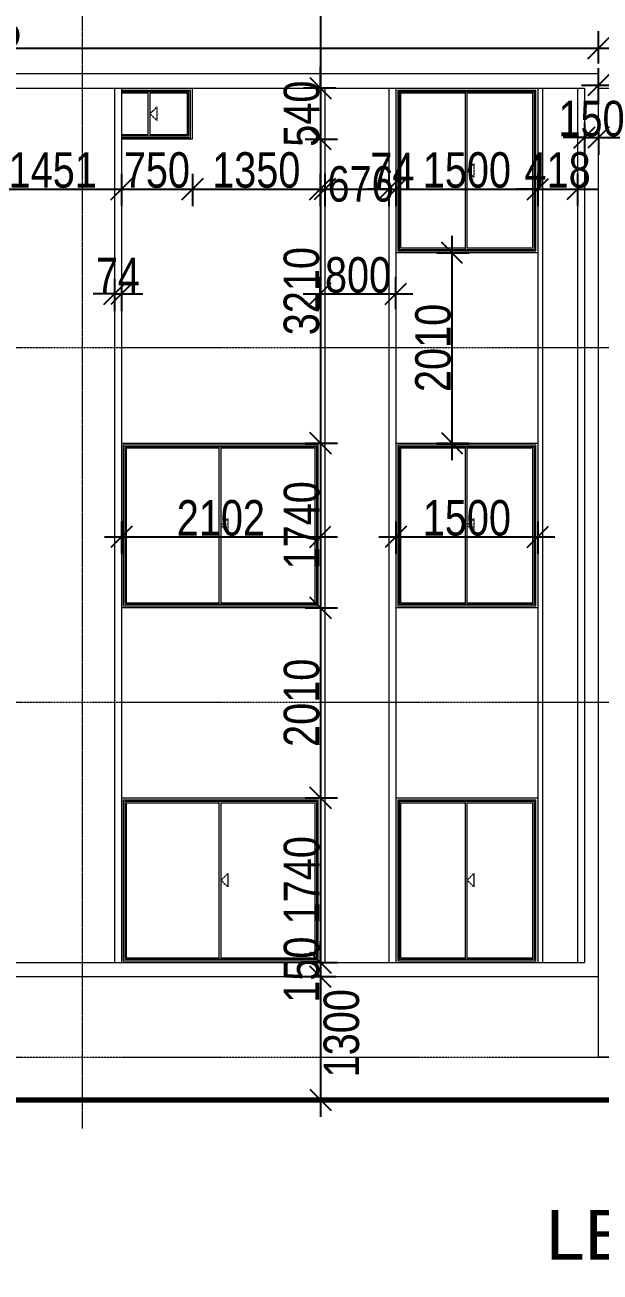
# Model space of a CAD drawing. Header units: millimetres. Extents: x -35190 to 411743, y -233114 to 23872.
# Drawn here: x 156350 to 162426, y -166295 to -153117 of the extents above; entities that cross this region are included whole.
import ezdxf

# ---------------------------------------------------------------- set-up
doc = ezdxf.new("R2010")
doc.units = ezdxf.units.MM
doc.linetypes.add('Centre', pattern=[31.75, 6.35, -4.7625, 15.875, -4.7625])
doc.linetypes.add('Grid Line', pattern=[22.225, 12.7, -3.175, 3.175, -3.175])
for name, color, linetype, lineweight in [('A-ANNO-DIMS', 211, 'Continuous', 9), ('A-DETL-WIDE', 214, 'Continuous', 70), ('A-FLOR-LEVL', 51, 'Continuous', 18), ('A-GLAZ', 151, 'Continuous', 18), ('A-WALL', 113, 'Continuous', 18), ('G-ANNO-TEXT', 231, 'Continuous', 9), ('Q-CASE', 31, 'Continuous', 18), ('S-GRID', 1, 'Continuous', 9)]:
    doc.layers.add(name, color=color, linetype=linetype, lineweight=lineweight)
doc.styles.add('Arial_2', font='arial.ttf', dxfattribs={"height": 337.5})
doc.styles.add('Arial_3', font='arial.ttf', dxfattribs={"width": 0.8, "height": 375})
doc.dimstyles.new('main_4_5mm', dxfattribs={"dimscale": 304.8, "dimtxt": 382.597275, "dimasz": 0.738189, "dimexe": 0.590551, "dimexo": 0.0625, "dimgap": 0.024606, "dimtad": 1, "dimdec": 0, "dimzin": 0, "dimdsep": 46, "dimtxsty": 'Arial_3', "dimblk1": 'OBLIQUE', "dimblk2": 'OBLIQUE', "dimsah": 1, "dimcen": 0.09, "dimdle": 0.590551, "dimazin": 0, "dimtfac": 1, "dimtdec": 4, "dimtix": 1, "dimtmove": 0, "dimatfit": 3, "dimfxl": 0.590551, "dimfxlon": 1, "dimtvp": 1, "dimtolj": 1, "dimtzin": 0, "dimarcsym": 2})
doc.dimstyles.new('main_4_5mm_1', dxfattribs={"dimscale": 304.8, "dimtxt": 382.597275, "dimasz": 0.738189, "dimexe": 0.590551, "dimexo": 0.0625, "dimgap": 0.024606, "dimtad": 1, "dimdec": 0, "dimzin": 0, "dimdsep": 46, "dimtxsty": 'Arial_3', "dimblk1": 'OBLIQUE', "dimblk2": 'OBLIQUE', "dimsah": 1, "dimcen": 0.09, "dimdle": 0.590551, "dimazin": 0, "dimtfac": 1, "dimtdec": 4, "dimtix": 1, "dimtmove": 1, "dimatfit": 3, "dimfxl": 0.590551, "dimfxlon": 1, "dimtvp": 1, "dimtolj": 1, "dimtzin": 0, "dimarcsym": 2})

# ---------------------------------------------------------------- blocks, each defined once
blk = doc.blocks.new('Sliding - 2L - SL2_1 X 1_8-V1-West')
at = {"layer": 'A-GLAZ'}
for p, q in [((-5992, 3170), (-5992, 1470)), ((-5992, 3170), (-3932, 3170)), ((-3932, 1470), (-3932, 3170)), ((-5976, 3154), (-5976, 1486)), ((-5976, 3154), (-3948, 3154)), ((-5961, 3139), (-5961, 1501)), ((-5961, 3139), (-4977, 3139)), ((-4977, 1486), (-4977, 3154)), ((-4977, 1501), (-4977, 3139)), ((-4962, 3139), (-4962, 1501)), ((-4962, 3139), (-3963, 3139)), ((-3963, 1501), (-3963, 3139)), ((-3948, 1486), (-3948, 3154)), ((-5992, 1470), (-3932, 1470)), ((-5976, 1486), (-3948, 1486)), ((-5961, 1501), (-4977, 1501)), ((-4962, 1501), (-3963, 1501))]:
    blk.add_line(p, q, dxfattribs=at)
at = {"layer": 'A-GLAZ', "linetype": 'Centre'}
for p, q in [((-4958, 2320), (-4887, 2391)), ((-4887, 2391), (-4887, 2249)), ((-4958, 2320), (-4887, 2249))]:
    blk.add_line(p, q, dxfattribs=at)
blk = doc.blocks.new('Sliding - 2L - SL1_5 X 1_8-424779-West')
at = {"layer": 'A-GLAZ'}
for p, q in [((-3092, 3170), (-3092, 1470)), ((-3092, 3170), (-1632, 3170)), ((-1632, 1470), (-1632, 3170)), ((-3076, 3154), (-3076, 1486)), ((-3076, 3154), (-1648, 3154)), ((-3061, 3139), (-3061, 1501)), ((-3061, 3139), (-2377, 3139)), ((-2377, 1486), (-2377, 3154)), ((-2377, 1501), (-2377, 3139)), ((-2362, 3139), (-2362, 1501)), ((-2362, 3139), (-1663, 3139)), ((-1663, 1501), (-1663, 3139)), ((-1648, 1486), (-1648, 3154)), ((-3092, 1470), (-1632, 1470)), ((-3076, 1486), (-1648, 1486)), ((-3061, 1501), (-2377, 1501)), ((-2362, 1501), (-1663, 1501))]:
    blk.add_line(p, q, dxfattribs=at)
at = {"layer": 'A-GLAZ', "linetype": 'Centre'}
for p, q in [((-2358, 2320), (-2287, 2391)), ((-2287, 2391), (-2287, 2249)), ((-2358, 2320), (-2287, 2249))]:
    blk.add_line(p, q, dxfattribs=at)
blk = doc.blocks.new('Sliding - 2L - SL_6-674563-West')
at = {"layer": 'A-GLAZ'}
for p, q in [((-6012, 10670), (-5282, 10670)), ((-6012, 10654), (-5298, 10654)), ((-6012, 10639), (-5727, 10639)), ((-5727, 10186), (-5727, 10654)), ((-5727, 10201), (-5727, 10639)), ((-5712, 10639), (-5712, 10201)), ((-5712, 10639), (-5313, 10639)), ((-5313, 10201), (-5313, 10639)), ((-5298, 10186), (-5298, 10654)), ((-5282, 10170), (-5282, 10670)), ((-6012, 10201), (-5727, 10201)), ((-6012, 10186), (-5298, 10186)), ((-6012, 10170), (-5282, 10170)), ((-5712, 10201), (-5313, 10201))]:
    blk.add_line(p, q, dxfattribs=at)
at = {"layer": 'A-GLAZ', "linetype": 'Centre'}
for p, q in [((-5708, 10420), (-5637, 10491)), ((-5708, 10420), (-5637, 10349)), ((-5637, 10491), (-5637, 10349))]:
    blk.add_line(p, q, dxfattribs=at)
blk = doc.blocks.new('Casework 1 - Casework 1-478824-West')
at = {"layer": 'Q-CASE'}
for p, q in [((-970, 10840), (-14785, 10840)), ((-970, 1300), (-970, 10840)), ((-14785, 10690), (-1120, 10690)), ((-6086, 10690), (-6086, 1450)), ((-6012, 10690), (-6012, 1450)), ((-5262, 10690), (-5262, 10150)), ((-3912, 10690), (-3912, 1450)), ((-3862, 10690), (-3862, 1450)), ((-3186, 10690), (-3186, 1450)), ((-3112, 10690), (-3112, 1450)), ((-1612, 10690), (-1612, 1450)), ((-1562, 10690), (-1562, 1450)), ((-1194, 10690), (-1194, 1450)), ((-1120, 10690), (-1120, 1450)), ((-5262, 10150), (-6012, 10150)), ((-1612, 8950), (-3112, 8950)), ((-6012, 6940), (-3912, 6940)), ((-3112, 6940), (-1612, 6940)), ((-3912, 5200), (-6012, 5200)), ((-1612, 5200), (-3112, 5200)), ((-6012, 3190), (-3912, 3190)), ((-3112, 3190), (-1612, 3190)), ((-14785, 1450), (-1120, 1450)), ((-970, 1300), (-14785, 1300))]:
    blk.add_line(p, q, dxfattribs=at)
blk = doc.blocks.new('_Oblique')
at = {"color": 0, "linetype": 'ByBlock', "lineweight": -2}
blk.add_line((-0.5, -0.5), (0.5, 0.5), dxfattribs=at)
blk = doc.blocks.new('*D2566')
at = {"layer": 'A-ANNO-DIMS', "color": 0, "lineweight": -2, "transparency": 16777216}
for p, q in [((162411, -153915), (162411, -153574)), ((163311, -153915), (163311, -153574)), ((162231, -153754), (163491, -153754))]:
    blk.add_line(p, q, dxfattribs=at)
at = {"layer": 'Defpoints', "color": 0, "transparency": 16777216}
for p in [(163311, -153754), (162411, -153934), (163311, -153934)]:
    blk.add_point(p, dxfattribs=at)
at = {"layer": 'A-ANNO-DIMS', "color": 0, "lineweight": -2, "transparency": 16777216, "xscale": 224.9999999999999, "yscale": 224.9999999999999, "zscale": 224.9999999999999, "rotation": 180}
blk.add_blockref('_Oblique', (162411, -153754), dxfattribs=at)
at = {"layer": 'A-ANNO-DIMS', "color": 0, "lineweight": -2, "transparency": 16777216, "xscale": 224.9999999999999, "yscale": 224.9999999999999, "zscale": 224.9999999999999}
blk.add_blockref('_Oblique', (163311, -153754), dxfattribs=at)
at = {"layer": 'A-ANNO-DIMS', "color": 0, "transparency": 16777216, "insert": (162861, -153555), "char_height": 375, "width": 743.77, "attachment_point": 5, "style": 'Arial_3'}
blk.add_mtext('\\A1;900', dxfattribs=at)
blk = doc.blocks.new('*D2567')
at = {"layer": 'A-ANNO-DIMS', "color": 0, "lineweight": -2, "transparency": 16777216}
for p, q in [((162261, -154147), (162261, -154488)), ((162411, -154147), (162411, -154488)), ((162261, -154308), (162036, -154308)), ((162261, -154308), (162411, -154308)), ((162411, -154308), (162636, -154308))]:
    blk.add_line(p, q, dxfattribs=at)
at = {"layer": 'Defpoints', "color": 0, "transparency": 16777216}
for p in [(162261, -154128), (162411, -154128), (162411, -154308)]:
    blk.add_point(p, dxfattribs=at)
at = {"layer": 'A-ANNO-DIMS', "color": 0, "lineweight": -2, "transparency": 16777216, "xscale": 224.9999999999999, "yscale": 224.9999999999999, "zscale": 224.9999999999999}
blk.add_blockref('_Oblique', (162261, -154308), dxfattribs=at)
at = {"layer": 'A-ANNO-DIMS', "color": 0, "lineweight": -2, "transparency": 16777216, "xscale": 224.9999999999999, "yscale": 224.9999999999999, "zscale": 224.9999999999999, "rotation": 180}
blk.add_blockref('_Oblique', (162411, -154308), dxfattribs=at)
at = {"layer": 'A-ANNO-DIMS', "color": 0, "transparency": 16777216, "insert": (162336, -154109), "char_height": 375, "width": 743.77, "attachment_point": 5, "style": 'Arial_3'}
blk.add_mtext('\\A1;150', dxfattribs=at)
blk = doc.blocks.new('*D2568')
at = {"layer": 'A-ANNO-DIMS', "color": 0, "lineweight": -2, "transparency": 16777216}
for p, q in [((159519, -154690), (159519, -155031)), ((160195, -154690), (160195, -155031)), ((159339, -154851), (160375, -154851))]:
    blk.add_line(p, q, dxfattribs=at)
at = {"layer": 'Defpoints', "color": 0, "transparency": 16777216}
for p in [(159519, -154671), (160195, -154671), (160195, -154851)]:
    blk.add_point(p, dxfattribs=at)
at = {"layer": 'A-ANNO-DIMS', "color": 0, "lineweight": -2, "transparency": 16777216, "xscale": 224.9999999999999, "yscale": 224.9999999999999, "zscale": 224.9999999999999, "rotation": 180}
blk.add_blockref('_Oblique', (159519, -154851), dxfattribs=at)
at = {"layer": 'A-ANNO-DIMS', "color": 0, "lineweight": -2, "transparency": 16777216, "xscale": 224.9999999999999, "yscale": 224.9999999999999, "zscale": 224.9999999999999}
blk.add_blockref('_Oblique', (160195, -154851), dxfattribs=at)
at = {"layer": 'A-ANNO-DIMS', "color": 0, "transparency": 16777216, "insert": (159547, -154609), "char_height": 375, "width": 743.77, "attachment_point": 1, "line_spacing_factor": 0.941778, "style": 'Arial_3'}
blk.add_mtext('\\A1;676', dxfattribs=at)
blk = doc.blocks.new('*D2569')
at = {"layer": 'A-ANNO-DIMS', "color": 0, "lineweight": -2, "transparency": 16777216}
for p, q in [((160195, -154690), (160195, -155031)), ((160269, -154690), (160269, -155031)), ((160195, -154851), (159970, -154851)), ((160195, -154851), (160269, -154851)), ((160269, -154851), (160494, -154851))]:
    blk.add_line(p, q, dxfattribs=at)
at = {"layer": 'Defpoints', "color": 0, "transparency": 16777216}
for p in [(160195, -154671), (160269, -154671), (160269, -154851)]:
    blk.add_point(p, dxfattribs=at)
at = {"layer": 'A-ANNO-DIMS', "color": 0, "lineweight": -2, "transparency": 16777216, "xscale": 224.9999999999999, "yscale": 224.9999999999999, "zscale": 224.9999999999999}
blk.add_blockref('_Oblique', (160195, -154851), dxfattribs=at)
at = {"layer": 'A-ANNO-DIMS', "color": 0, "lineweight": -2, "transparency": 16777216, "xscale": 224.9999999999999, "yscale": 224.9999999999999, "zscale": 224.9999999999999, "rotation": 180}
blk.add_blockref('_Oblique', (160269, -154851), dxfattribs=at)
at = {"layer": 'A-ANNO-DIMS', "color": 0, "transparency": 16777216, "insert": (160232, -154656), "char_height": 375, "width": 495.85, "attachment_point": 5, "style": 'Arial_3'}
blk.add_mtext('\\A1;74', dxfattribs=at)
blk = doc.blocks.new('*D2570')
at = {"layer": 'A-ANNO-DIMS', "color": 0, "lineweight": -2, "transparency": 16777216}
for p, q in [((160269, -154690), (160269, -155031)), ((161769, -154690), (161769, -155031)), ((160089, -154851), (161949, -154851))]:
    blk.add_line(p, q, dxfattribs=at)
at = {"layer": 'Defpoints', "color": 0, "transparency": 16777216}
for p in [(160269, -154671), (161769, -154671), (161769, -154851)]:
    blk.add_point(p, dxfattribs=at)
at = {"layer": 'A-ANNO-DIMS', "color": 0, "lineweight": -2, "transparency": 16777216, "xscale": 224.9999999999999, "yscale": 224.9999999999999, "zscale": 224.9999999999999, "rotation": 180}
blk.add_blockref('_Oblique', (160269, -154851), dxfattribs=at)
at = {"layer": 'A-ANNO-DIMS', "color": 0, "lineweight": -2, "transparency": 16777216, "xscale": 224.9999999999999, "yscale": 224.9999999999999, "zscale": 224.9999999999999}
blk.add_blockref('_Oblique', (161769, -154851), dxfattribs=at)
at = {"layer": 'A-ANNO-DIMS', "color": 0, "transparency": 16777216, "insert": (161019, -154652), "char_height": 375, "width": 991.69, "attachment_point": 5, "style": 'Arial_3'}
blk.add_mtext('\\A1;1500', dxfattribs=at)
blk = doc.blocks.new('*D2571')
at = {"layer": 'A-ANNO-DIMS', "color": 0, "lineweight": -2, "transparency": 16777216}
for p, q in [((161769, -154690), (161769, -155031)), ((162187, -154690), (162187, -155031)), ((161769, -154851), (161544, -154851)), ((161769, -154851), (162187, -154851)), ((162187, -154851), (162412, -154851))]:
    blk.add_line(p, q, dxfattribs=at)
at = {"layer": 'Defpoints', "color": 0, "transparency": 16777216}
for p in [(161769, -154671), (162187, -154671), (162187, -154851)]:
    blk.add_point(p, dxfattribs=at)
at = {"layer": 'A-ANNO-DIMS', "color": 0, "lineweight": -2, "transparency": 16777216, "xscale": 224.9999999999999, "yscale": 224.9999999999999, "zscale": 224.9999999999999}
blk.add_blockref('_Oblique', (161769, -154851), dxfattribs=at)
at = {"layer": 'A-ANNO-DIMS', "color": 0, "lineweight": -2, "transparency": 16777216, "xscale": 224.9999999999999, "yscale": 224.9999999999999, "zscale": 224.9999999999999, "rotation": 180}
blk.add_blockref('_Oblique', (162187, -154851), dxfattribs=at)
at = {"layer": 'A-ANNO-DIMS', "color": 0, "transparency": 16777216, "insert": (161978, -154652), "char_height": 375, "width": 743.77, "attachment_point": 5, "style": 'Arial_3'}
blk.add_mtext('\\A1;418', dxfattribs=at)
blk = doc.blocks.new('*D2572')
at = {"layer": 'A-ANNO-DIMS', "color": 0, "lineweight": -2, "transparency": 16777216}
for p, q in [((155918, -154690), (155918, -155031)), ((157369, -154690), (157369, -155031)), ((155738, -154851), (157549, -154851))]:
    blk.add_line(p, q, dxfattribs=at)
at = {"layer": 'Defpoints', "color": 0, "transparency": 16777216}
for p in [(155918, -154671), (157369, -154671), (157369, -154851)]:
    blk.add_point(p, dxfattribs=at)
at = {"layer": 'A-ANNO-DIMS', "color": 0, "lineweight": -2, "transparency": 16777216, "xscale": 224.9999999999999, "yscale": 224.9999999999999, "zscale": 224.9999999999999, "rotation": 180}
blk.add_blockref('_Oblique', (155918, -154851), dxfattribs=at)
at = {"layer": 'A-ANNO-DIMS', "color": 0, "lineweight": -2, "transparency": 16777216, "xscale": 224.9999999999999, "yscale": 224.9999999999999, "zscale": 224.9999999999999}
blk.add_blockref('_Oblique', (157369, -154851), dxfattribs=at)
at = {"layer": 'A-ANNO-DIMS', "color": 0, "transparency": 16777216, "insert": (156643, -154652), "char_height": 375, "width": 991.69, "attachment_point": 5, "style": 'Arial_3'}
blk.add_mtext('\\A1;1451', dxfattribs=at)
blk = doc.blocks.new('*D2573')
at = {"layer": 'A-ANNO-DIMS', "color": 0, "lineweight": -2, "transparency": 16777216}
for p, q in [((157369, -154690), (157369, -155031)), ((158119, -154690), (158119, -155031)), ((157189, -154851), (158299, -154851))]:
    blk.add_line(p, q, dxfattribs=at)
at = {"layer": 'Defpoints', "color": 0, "transparency": 16777216}
for p in [(157369, -154671), (158119, -154671), (158119, -154851)]:
    blk.add_point(p, dxfattribs=at)
at = {"layer": 'A-ANNO-DIMS', "color": 0, "lineweight": -2, "transparency": 16777216, "xscale": 224.9999999999999, "yscale": 224.9999999999999, "zscale": 224.9999999999999, "rotation": 180}
blk.add_blockref('_Oblique', (157369, -154851), dxfattribs=at)
at = {"layer": 'A-ANNO-DIMS', "color": 0, "lineweight": -2, "transparency": 16777216, "xscale": 224.9999999999999, "yscale": 224.9999999999999, "zscale": 224.9999999999999}
blk.add_blockref('_Oblique', (158119, -154851), dxfattribs=at)
at = {"layer": 'A-ANNO-DIMS', "color": 0, "transparency": 16777216, "insert": (157744, -154652), "char_height": 375, "width": 743.77, "attachment_point": 5, "style": 'Arial_3'}
blk.add_mtext('\\A1;750', dxfattribs=at)
blk = doc.blocks.new('*D2574')
at = {"layer": 'A-ANNO-DIMS', "color": 0, "lineweight": -2, "transparency": 16777216}
for p, q in [((158119, -154690), (158119, -155031)), ((159469, -154690), (159469, -155031)), ((157939, -154851), (159649, -154851))]:
    blk.add_line(p, q, dxfattribs=at)
at = {"layer": 'Defpoints', "color": 0, "transparency": 16777216}
for p in [(158119, -154671), (159469, -154671), (159469, -154851)]:
    blk.add_point(p, dxfattribs=at)
at = {"layer": 'A-ANNO-DIMS', "color": 0, "lineweight": -2, "transparency": 16777216, "xscale": 224.9999999999999, "yscale": 224.9999999999999, "zscale": 224.9999999999999, "rotation": 180}
blk.add_blockref('_Oblique', (158119, -154851), dxfattribs=at)
at = {"layer": 'A-ANNO-DIMS', "color": 0, "lineweight": -2, "transparency": 16777216, "xscale": 224.9999999999999, "yscale": 224.9999999999999, "zscale": 224.9999999999999}
blk.add_blockref('_Oblique', (159469, -154851), dxfattribs=at)
at = {"layer": 'A-ANNO-DIMS', "color": 0, "transparency": 16777216, "insert": (158794, -154652), "char_height": 375, "width": 991.69, "attachment_point": 5, "style": 'Arial_3'}
blk.add_mtext('\\A1;1350', dxfattribs=at)
blk = doc.blocks.new('*D2575')
at = {"layer": 'A-ANNO-DIMS', "color": 0, "lineweight": -2, "transparency": 16777216}
for p, q in [((157295, -155799), (157295, -156140)), ((157369, -155799), (157369, -156140)), ((157295, -155960), (157070, -155960)), ((157295, -155960), (157369, -155960)), ((157369, -155960), (157594, -155960))]:
    blk.add_line(p, q, dxfattribs=at)
at = {"layer": 'Defpoints', "color": 0, "transparency": 16777216}
for p in [(157295, -155780), (157369, -155780), (157369, -155960)]:
    blk.add_point(p, dxfattribs=at)
at = {"layer": 'A-ANNO-DIMS', "color": 0, "lineweight": -2, "transparency": 16777216, "xscale": 224.9999999999999, "yscale": 224.9999999999999, "zscale": 224.9999999999999}
blk.add_blockref('_Oblique', (157295, -155960), dxfattribs=at)
at = {"layer": 'A-ANNO-DIMS', "color": 0, "lineweight": -2, "transparency": 16777216, "xscale": 224.9999999999999, "yscale": 224.9999999999999, "zscale": 224.9999999999999, "rotation": 180}
blk.add_blockref('_Oblique', (157369, -155960), dxfattribs=at)
at = {"layer": 'A-ANNO-DIMS', "color": 0, "transparency": 16777216, "insert": (157332, -155765), "char_height": 375, "width": 495.85, "attachment_point": 5, "style": 'Arial_3'}
blk.add_mtext('\\A1;74', dxfattribs=at)
blk = doc.blocks.new('*D2605')
at = {"layer": 'A-ANNO-DIMS', "color": 0, "lineweight": -2, "transparency": 16777216}
for p, q in [((149046, -153202), (149046, -153543)), ((162411, -153524), (162411, -153183)), ((148866, -153363), (162591, -153363))]:
    blk.add_line(p, q, dxfattribs=at)
at = {"layer": 'Defpoints', "color": 0, "transparency": 16777216}
for p in [(149046, -153183), (162411, -153363), (162411, -153543)]:
    blk.add_point(p, dxfattribs=at)
at = {"layer": 'A-ANNO-DIMS', "color": 0, "lineweight": -2, "transparency": 16777216, "xscale": 224.9999999999999, "yscale": 224.9999999999999, "zscale": 224.9999999999999, "rotation": 180}
blk.add_blockref('_Oblique', (149046, -153363), dxfattribs=at)
at = {"layer": 'A-ANNO-DIMS', "color": 0, "lineweight": -2, "transparency": 16777216, "xscale": 224.9999999999999, "yscale": 224.9999999999999, "zscale": 224.9999999999999}
blk.add_blockref('_Oblique', (162411, -153363), dxfattribs=at)
at = {"layer": 'A-ANNO-DIMS', "color": 0, "transparency": 16777216, "insert": (155728, -153164), "char_height": 375, "width": 1239.62, "attachment_point": 5, "style": 'Arial_3'}
blk.add_mtext('\\A1;13365', dxfattribs=at)
blk = doc.blocks.new('*D2608')
at = {"layer": 'A-ANNO-DIMS', "color": 0, "lineweight": -2, "transparency": 16777216}
for p, q in [((159473, -150514), (159473, -153965)), ((159633, -150694), (159293, -150694)), ((159633, -153785), (159293, -153785))]:
    blk.add_line(p, q, dxfattribs=at)
at = {"layer": 'Defpoints', "color": 0, "transparency": 16777216}
for p in [(159653, -150694), (159473, -153785), (159653, -153785)]:
    blk.add_point(p, dxfattribs=at)
at = {"layer": 'A-ANNO-DIMS', "color": 0, "lineweight": -2, "transparency": 16777216, "xscale": 224.9999999999999, "yscale": 224.9999999999999, "zscale": 224.9999999999999}
for p, rotation in [((159473, -150694), 90), ((159473, -153785), 270)]:
    blk.add_blockref('_Oblique', p, dxfattribs=dict(at, rotation=rotation))
at = {"layer": 'A-ANNO-DIMS', "color": 0, "transparency": 16777216, "insert": (159273, -152240), "char_height": 375, "width": 991.69, "attachment_point": 5, "rotation": 90, "style": 'Arial_3'}
blk.add_mtext('\\A1;3091', dxfattribs=at)
blk = doc.blocks.new('*D2609')
at = {"layer": 'A-ANNO-DIMS', "color": 0, "lineweight": -2, "transparency": 16777216}
for p, q in [((159473, -153785), (159473, -153560)), ((159633, -153785), (159293, -153785)), ((159473, -153785), (159473, -154325)), ((159312, -154325), (159653, -154325)), ((159473, -154325), (159473, -154550))]:
    blk.add_line(p, q, dxfattribs=at)
at = {"layer": 'Defpoints', "color": 0, "transparency": 16777216}
for p in [(159653, -153785), (159293, -154325), (159473, -154325)]:
    blk.add_point(p, dxfattribs=at)
at = {"layer": 'A-ANNO-DIMS', "color": 0, "lineweight": -2, "transparency": 16777216, "xscale": 224.9999999999999, "yscale": 224.9999999999999, "zscale": 224.9999999999999}
for p, rotation in [((159473, -153785), 270), ((159473, -154325), 90)]:
    blk.add_blockref('_Oblique', p, dxfattribs=dict(at, rotation=rotation))
at = {"layer": 'A-ANNO-DIMS', "color": 0, "transparency": 16777216, "insert": (159274, -154055), "char_height": 375, "width": 743.77, "attachment_point": 5, "rotation": 90, "style": 'Arial_3'}
blk.add_mtext('\\A1;540', dxfattribs=at)
blk = doc.blocks.new('*D2610')
at = {"layer": 'A-ANNO-DIMS', "color": 0, "lineweight": -2, "transparency": 16777216}
for p, q in [((159473, -154145), (159473, -157715)), ((159312, -154325), (159653, -154325)), ((159312, -157535), (159653, -157535))]:
    blk.add_line(p, q, dxfattribs=at)
at = {"layer": 'Defpoints', "color": 0, "transparency": 16777216}
for p in [(159293, -154325), (159293, -157535), (159473, -157535)]:
    blk.add_point(p, dxfattribs=at)
at = {"layer": 'A-ANNO-DIMS', "color": 0, "lineweight": -2, "transparency": 16777216, "xscale": 224.9999999999999, "yscale": 224.9999999999999, "zscale": 224.9999999999999}
for p, rotation in [((159473, -154325), 90), ((159473, -157535), 270)]:
    blk.add_blockref('_Oblique', p, dxfattribs=dict(at, rotation=rotation))
at = {"layer": 'A-ANNO-DIMS', "color": 0, "transparency": 16777216, "insert": (159273, -155930), "char_height": 375, "width": 991.69, "attachment_point": 5, "rotation": 90, "style": 'Arial_3'}
blk.add_mtext('\\A1;3210', dxfattribs=at)
blk = doc.blocks.new('*D2611')
at = {"layer": 'A-ANNO-DIMS', "color": 0, "lineweight": -2, "transparency": 16777216}
for p, q in [((159473, -157355), (159473, -159455)), ((159312, -157535), (159653, -157535)), ((159312, -159275), (159653, -159275))]:
    blk.add_line(p, q, dxfattribs=at)
at = {"layer": 'Defpoints', "color": 0, "transparency": 16777216}
for p in [(159293, -157535), (159293, -159275), (159473, -159275)]:
    blk.add_point(p, dxfattribs=at)
at = {"layer": 'A-ANNO-DIMS', "color": 0, "lineweight": -2, "transparency": 16777216, "xscale": 224.9999999999999, "yscale": 224.9999999999999, "zscale": 224.9999999999999}
for p, rotation in [((159473, -157535), 90), ((159473, -159275), 270)]:
    blk.add_blockref('_Oblique', p, dxfattribs=dict(at, rotation=rotation))
at = {"layer": 'A-ANNO-DIMS', "color": 0, "transparency": 16777216, "insert": (159274, -158405), "char_height": 375, "width": 991.69, "attachment_point": 5, "rotation": 90, "style": 'Arial_3'}
blk.add_mtext('\\A1;1740', dxfattribs=at)
blk = doc.blocks.new('*D2612')
at = {"layer": 'A-ANNO-DIMS', "color": 0, "lineweight": -2, "transparency": 16777216}
for p, q in [((159473, -159095), (159473, -161465)), ((159312, -159275), (159653, -159275)), ((159312, -161285), (159653, -161285))]:
    blk.add_line(p, q, dxfattribs=at)
at = {"layer": 'Defpoints', "color": 0, "transparency": 16777216}
for p in [(159293, -159275), (159293, -161285), (159473, -161285)]:
    blk.add_point(p, dxfattribs=at)
at = {"layer": 'A-ANNO-DIMS', "color": 0, "lineweight": -2, "transparency": 16777216, "xscale": 224.9999999999999, "yscale": 224.9999999999999, "zscale": 224.9999999999999}
for p, rotation in [((159473, -159275), 90), ((159473, -161285), 270)]:
    blk.add_blockref('_Oblique', p, dxfattribs=dict(at, rotation=rotation))
at = {"layer": 'A-ANNO-DIMS', "color": 0, "transparency": 16777216, "insert": (159274, -160280), "char_height": 375, "width": 991.69, "attachment_point": 5, "rotation": 90, "style": 'Arial_3'}
blk.add_mtext('\\A1;2010', dxfattribs=at)
blk = doc.blocks.new('*D2613')
at = {"layer": 'A-ANNO-DIMS', "color": 0, "lineweight": -2, "transparency": 16777216}
for p, q in [((159473, -161105), (159473, -163205)), ((159312, -161285), (159653, -161285)), ((159312, -163025), (159653, -163025))]:
    blk.add_line(p, q, dxfattribs=at)
at = {"layer": 'Defpoints', "color": 0, "transparency": 16777216}
for p in [(159293, -161285), (159293, -163025), (159473, -163025)]:
    blk.add_point(p, dxfattribs=at)
at = {"layer": 'A-ANNO-DIMS', "color": 0, "lineweight": -2, "transparency": 16777216, "xscale": 224.9999999999999, "yscale": 224.9999999999999, "zscale": 224.9999999999999}
for p, rotation in [((159473, -161285), 90), ((159473, -163025), 270)]:
    blk.add_blockref('_Oblique', p, dxfattribs=dict(at, rotation=rotation))
at = {"layer": 'A-ANNO-DIMS', "color": 0, "transparency": 16777216, "insert": (159274, -162155), "char_height": 375, "width": 991.69, "attachment_point": 5, "rotation": 90, "style": 'Arial_3'}
blk.add_mtext('\\A1;1740', dxfattribs=at)
blk = doc.blocks.new('*D2614')
at = {"layer": 'A-ANNO-DIMS', "color": 0, "lineweight": -2, "transparency": 16777216}
for p, q in [((159473, -163025), (159473, -162800)), ((159312, -163025), (159653, -163025)), ((159473, -163025), (159473, -163175)), ((159633, -163175), (159293, -163175)), ((159473, -163175), (159473, -163400))]:
    blk.add_line(p, q, dxfattribs=at)
at = {"layer": 'Defpoints', "color": 0, "transparency": 16777216}
for p in [(159293, -163025), (159473, -163175), (159653, -163175)]:
    blk.add_point(p, dxfattribs=at)
at = {"layer": 'A-ANNO-DIMS', "color": 0, "lineweight": -2, "transparency": 16777216, "xscale": 224.9999999999999, "yscale": 224.9999999999999, "zscale": 224.9999999999999}
for p, rotation in [((159473, -163025), 270), ((159473, -163175), 90)]:
    blk.add_blockref('_Oblique', p, dxfattribs=dict(at, rotation=rotation))
at = {"layer": 'A-ANNO-DIMS', "color": 0, "transparency": 16777216, "insert": (159274, -163100), "char_height": 375, "width": 743.77, "attachment_point": 5, "rotation": 90, "style": 'Arial_3'}
blk.add_mtext('\\A1;150', dxfattribs=at)
blk = doc.blocks.new('*D2615')
at = {"layer": 'A-ANNO-DIMS', "color": 0, "lineweight": -2, "transparency": 16777216}
for p, q in [((159473, -162995), (159473, -164655)), ((159633, -163175), (159293, -163175)), ((159633, -164475), (159293, -164475))]:
    blk.add_line(p, q, dxfattribs=at)
at = {"layer": 'Defpoints', "color": 0, "transparency": 16777216}
for p in [(159653, -163175), (159473, -164475), (159653, -164475)]:
    blk.add_point(p, dxfattribs=at)
at = {"layer": 'A-ANNO-DIMS', "color": 0, "lineweight": -2, "transparency": 16777216, "xscale": 224.9999999999999, "yscale": 224.9999999999999, "zscale": 224.9999999999999}
for p, rotation in [((159473, -163175), 90), ((159473, -164475), 270)]:
    blk.add_blockref('_Oblique', p, dxfattribs=dict(at, rotation=rotation))
at = {"layer": 'A-ANNO-DIMS', "color": 0, "transparency": 16777216, "insert": (159505, -164238), "char_height": 375, "width": 991.69, "attachment_point": 1, "rotation": 90, "line_spacing_factor": 0.941778, "style": 'Arial_3'}
blk.add_mtext('\\A1;1300', dxfattribs=at)
blk = doc.blocks.new('*D2616')
at = {"layer": 'A-ANNO-DIMS', "color": 0, "lineweight": -2, "transparency": 16777216}
for p, q in [((159469, -156121), (159469, -155780)), ((160269, -156121), (160269, -155780)), ((159289, -155960), (160449, -155960))]:
    blk.add_line(p, q, dxfattribs=at)
at = {"layer": 'Defpoints', "color": 0, "transparency": 16777216}
for p in [(160269, -155960), (159469, -156140), (160269, -156140)]:
    blk.add_point(p, dxfattribs=at)
at = {"layer": 'A-ANNO-DIMS', "color": 0, "lineweight": -2, "transparency": 16777216, "xscale": 224.9999999999999, "yscale": 224.9999999999999, "zscale": 224.9999999999999, "rotation": 180}
blk.add_blockref('_Oblique', (159469, -155960), dxfattribs=at)
at = {"layer": 'A-ANNO-DIMS', "color": 0, "lineweight": -2, "transparency": 16777216, "xscale": 224.9999999999999, "yscale": 224.9999999999999, "zscale": 224.9999999999999}
blk.add_blockref('_Oblique', (160269, -155960), dxfattribs=at)
at = {"layer": 'A-ANNO-DIMS', "color": 0, "transparency": 16777216, "insert": (159869, -155761), "char_height": 375, "width": 743.77, "attachment_point": 5, "style": 'Arial_3'}
blk.add_mtext('\\A1;800', dxfattribs=at)
blk = doc.blocks.new('*D2617')
at = {"layer": 'A-ANNO-DIMS', "color": 0, "lineweight": -2, "transparency": 16777216}
for p, q in [((160862, -157715), (160862, -155345)), ((160701, -155525), (161042, -155525)), ((160701, -157535), (161042, -157535))]:
    blk.add_line(p, q, dxfattribs=at)
at = {"layer": 'Defpoints', "color": 0, "transparency": 16777216}
for p in [(160682, -155525), (160862, -155525), (160682, -157535)]:
    blk.add_point(p, dxfattribs=at)
at = {"layer": 'A-ANNO-DIMS', "color": 0, "lineweight": -2, "transparency": 16777216, "xscale": 224.9999999999999, "yscale": 224.9999999999999, "zscale": 224.9999999999999}
for p, rotation in [((160862, -155525), 90), ((160862, -157535), 270)]:
    blk.add_blockref('_Oblique', p, dxfattribs=dict(at, rotation=rotation))
at = {"layer": 'A-ANNO-DIMS', "color": 0, "transparency": 16777216, "insert": (160663, -156530), "char_height": 375, "width": 991.69, "attachment_point": 5, "rotation": 90, "style": 'Arial_3'}
blk.add_mtext('\\A1;2010', dxfattribs=at)
blk = doc.blocks.new('*D2618')
at = {"layer": 'A-ANNO-DIMS', "color": 0, "lineweight": -2, "transparency": 16777216}
for p, q in [((160269, -158366), (160269, -158707)), ((161769, -158366), (161769, -158707)), ((160089, -158527), (161949, -158527))]:
    blk.add_line(p, q, dxfattribs=at)
at = {"layer": 'Defpoints', "color": 0, "transparency": 16777216}
for p in [(160269, -158347), (161769, -158347), (161769, -158527)]:
    blk.add_point(p, dxfattribs=at)
at = {"layer": 'A-ANNO-DIMS', "color": 0, "lineweight": -2, "transparency": 16777216, "xscale": 224.9999999999999, "yscale": 224.9999999999999, "zscale": 224.9999999999999, "rotation": 180}
blk.add_blockref('_Oblique', (160269, -158527), dxfattribs=at)
at = {"layer": 'A-ANNO-DIMS', "color": 0, "lineweight": -2, "transparency": 16777216, "xscale": 224.9999999999999, "yscale": 224.9999999999999, "zscale": 224.9999999999999}
blk.add_blockref('_Oblique', (161769, -158527), dxfattribs=at)
at = {"layer": 'A-ANNO-DIMS', "color": 0, "transparency": 16777216, "insert": (161019, -158328), "char_height": 375, "width": 991.69, "attachment_point": 5, "style": 'Arial_3'}
blk.add_mtext('\\A1;1500', dxfattribs=at)
blk = doc.blocks.new('*D2619')
at = {"layer": 'A-ANNO-DIMS', "color": 0, "lineweight": -2, "transparency": 16777216}
for p, q in [((157369, -158366), (157369, -158707)), ((159471, -158366), (159471, -158707)), ((157189, -158527), (159651, -158527))]:
    blk.add_line(p, q, dxfattribs=at)
at = {"layer": 'Defpoints', "color": 0, "transparency": 16777216}
for p in [(157369, -158347), (159471, -158347), (159471, -158527)]:
    blk.add_point(p, dxfattribs=at)
at = {"layer": 'A-ANNO-DIMS', "color": 0, "lineweight": -2, "transparency": 16777216, "xscale": 224.9999999999999, "yscale": 224.9999999999999, "zscale": 224.9999999999999, "rotation": 180}
blk.add_blockref('_Oblique', (157369, -158527), dxfattribs=at)
at = {"layer": 'A-ANNO-DIMS', "color": 0, "lineweight": -2, "transparency": 16777216, "xscale": 224.9999999999999, "yscale": 224.9999999999999, "zscale": 224.9999999999999}
blk.add_blockref('_Oblique', (159471, -158527), dxfattribs=at)
at = {"layer": 'A-ANNO-DIMS', "color": 0, "transparency": 16777216, "insert": (158420, -158328), "char_height": 375, "width": 991.69, "attachment_point": 5, "style": 'Arial_3'}
blk.add_mtext('\\A1;2102', dxfattribs=at)

msp = doc.modelspace()

# ---------------------------------------------------------------- linework, layer by layer
at = {"layer": 'A-DETL-WIDE'}
msp.add_line((138879.6, -164475), (198326.1, -164475), dxfattribs=at)
at = {"layer": 'A-FLOR-LEVL', "linetype": 'Centre', "lineweight": 9}
for p, q in [((136961.3, -156525), (193150.9, -156525)), ((136961.3, -160275), (193150.9, -160275)), ((136961.3, -164025), (193150.9, -164025)), ((136961.3, -164475), (193150.9, -164475))]:
    msp.add_line(p, q, dxfattribs=at)
at = {"layer": 'A-WALL'}
for p, q in [((162410.7, -153785), (163310.7, -153785)), ((162410.7, -164025), (162410.7, -163175)), ((163310.7, -164025), (162410.7, -164025)), ((149045.7, -164475), (163445.7, -164475))]:
    msp.add_line(p, q, dxfattribs=at)
at = {"layer": 'S-GRID', "linetype": 'Grid Line'}
msp.add_line((156958.2, -164779.8), (156958.2, -146883), dxfattribs=at)

# ---------------------------------------------------------------- block references
at = {"layer": 'A-GLAZ', "linetype": 'Centre'}
for name, p in [('Sliding - 2L - SL_6-674563-West', (163380.4, -164475)), ('Sliding - 2L - SL1_5 X 1_8-424779-West', (163380.4, -156975)), ('Sliding - 2L - SL2_1 X 1_8-V1-West', (163380.4, -160725)), ('Sliding - 2L - SL1_5 X 1_8-424779-West', (163380.4, -160725)), ('Sliding - 2L - SL2_1 X 1_8-V1-West', (163380.4, -164475)), ('Sliding - 2L - SL1_5 X 1_8-424779-West', (163380.4, -164475))]:
    msp.add_blockref(name, p, dxfattribs=at)
at = {"layer": 'Q-CASE'}
msp.add_blockref('Casework 1 - Casework 1-478824-West', (163380.4, -164475), dxfattribs=at)

# ---------------------------------------------------------------- texts
at = {"layer": 'G-ANNO-TEXT', "color": 7, "insert": (161855.9, -165639.1), "char_height": 525, "width": 10874.946, "attachment_point": 1, "style": 'Arial_2', "bg_fill": 3, "box_fill_scale": 1.25, "bg_fill_color": 256, "bg_fill_true_color": 13158600, "bg_fill_transparency": 0}
msp.add_mtext('LEFT SIDE ELEVATION', dxfattribs=at)

# ---------------------------------------------------------------- dimensions: what is measured, and where the dimension line sits
at = {"layer": 'A-ANNO-DIMS'}
for base, p1, p2, override, picture, middle in [((159472.5, -153785), (159652.5, -150694), (159652.5, -153785), {"dimpost": '<>', "dimfxl": 3091.000248}, '*D2608', (159273.4, -152239.5)), ((159472.5, -154325), (159652.5, -153785), (159292.5, -154325), {"dimpost": '<>', "dimfxl": 648.99923}, '*D2609', (159273.6, -154055)), ((159472.5, -157535), (159292.5, -154325), (159292.5, -157535), {"dimpost": '<>', "dimfxl": 3210}, '*D2610', (159273.4, -155930)), ((160862, -155525), (160682, -157535), (160682, -155525), {"dimpost": '<>', "dimfxl": 2010}, '*D2617', (160663, -156530)), ((159472.5, -159275), (159292.5, -157535), (159292.5, -159275), {"dimpost": '<>', "dimfxl": 1740}, '*D2611', (159273.6, -158405)), ((159472.5, -161285), (159292.5, -159275), (159292.5, -161285), {"dimpost": '<>', "dimfxl": 2010}, '*D2612', (159273.6, -160280)), ((159472.5, -163025), (159292.5, -161285), (159292.5, -163025), {"dimpost": '<>', "dimfxl": 1740}, '*D2613', (159273.6, -162155)), ((159472.5, -163175), (159292.5, -163025), (159652.5, -163175), {"dimpost": '<>', "dimfxl": 390}, '*D2614', (159273.6, -163100))]:
    dim = msp.add_linear_dim(base=base, p1=p1, p2=p2, angle=90, dimstyle='main_4_5mm', override=override, dxfattribs=at)
    dim.commit()
    dim.dimension.update_dxf_attribs({"geometry": picture, "text_midpoint": middle})
for base, p1, p2, override, picture, middle in [((162410.7, -153362.9), (149045.7, -153182.9), (162410.7, -153542.9), {"dimpost": '<>', "dimfxl": 13369.847606}, '*D2605', (155728.2, -153163.8)), ((163310.7, -153754.4), (162410.7, -153934.4), (163310.7, -153934.4), {"dimpost": '<>', "dimfxl": 900}, '*D2566', (162860.7, -153555.4)), ((162410.7, -154307.8), (162260.7, -154127.8), (162410.7, -154127.8), {"dimpost": '<>', "dimfxl": 150}, '*D2567', (162335.7, -154108.9)), ((157368.7, -154851.1), (155917.7, -154671.1), (157368.7, -154671.1), {"dimpost": '<>', "dimfxl": 1451}, '*D2572', (156643.2, -154652.1)), ((158118.7, -154851.1), (157368.7, -154671.1), (158118.7, -154671.1), {"dimpost": '<>', "dimfxl": 750}, '*D2573', (157743.7, -154652.1)), ((159468.7, -154851.1), (158118.7, -154671.1), (159468.7, -154671.1), {"dimpost": '<>', "dimfxl": 1350}, '*D2574', (158793.7, -154652)), ((160268.7, -154851.1), (160194.7, -154671.1), (160268.7, -154671.1), {"dimpost": '<>', "dimfxl": 74}, '*D2569', (160231.7, -154656.1)), ((161768.7, -154851.1), (160268.7, -154671.1), (161768.7, -154671.1), {"dimpost": '<>', "dimfxl": 1500}, '*D2570', (161018.7, -154652.1)), ((162186.7, -154851.1), (161768.7, -154671.1), (162186.7, -154671.1), {"dimpost": '<>', "dimfxl": 418}, '*D2571', (161977.7, -154652.1)), ((157368.7, -155960.2), (157294.7, -155780.2), (157368.7, -155780.2), {"dimpost": '<>', "dimfxl": 74}, '*D2575', (157331.7, -155765.2)), ((160268.7, -155960.2), (159468.7, -156140.2), (160268.7, -156140.2), {"dimpost": '<>', "dimfxl": 800}, '*D2616', (159868.7, -155761.3)), ((159470.7, -158526.8), (157368.7, -158346.8), (159470.7, -158346.8), {"dimpost": '<>', "dimfxl": 2102}, '*D2619', (158419.7, -158327.9)), ((161768.7, -158526.8), (160268.7, -158346.8), (161768.7, -158346.8), {"dimpost": '<>', "dimfxl": 1500}, '*D2618', (161018.7, -158327.9))]:
    dim = msp.add_linear_dim(base=base, p1=p1, p2=p2, dimstyle='main_4_5mm', override=override, dxfattribs=at)
    dim.commit()
    dim.dimension.update_dxf_attribs({"geometry": picture, "text_midpoint": middle})
dim = msp.add_linear_dim(base=(160194.7, -154851.1), p1=(159518.7, -154671.1), p2=(160194.7, -154671.1), dimstyle='main_4_5mm_1', override={"dimpost": '<>', "dimfxl": 676}, dxfattribs=at)
dim.commit()
dim.dimension.update_dxf_attribs({"geometry": '*D2568', "text_midpoint": (159918.7, -155116.6), "dimtype": 160})
dim = msp.add_linear_dim(base=(159472.5, -164475), p1=(159652.5, -163175), p2=(159652.5, -164475), angle=90, dimstyle='main_4_5mm_1', override={"dimpost": '<>', "dimfxl": 1300}, dxfattribs=at)
dim.commit()
dim.dimension.update_dxf_attribs({"geometry": '*D2615', "text_midpoint": (159755.1, -163742.4), "dimtype": 160, "text_rotation": 90})

doc.saveas('drawing.dxf')
